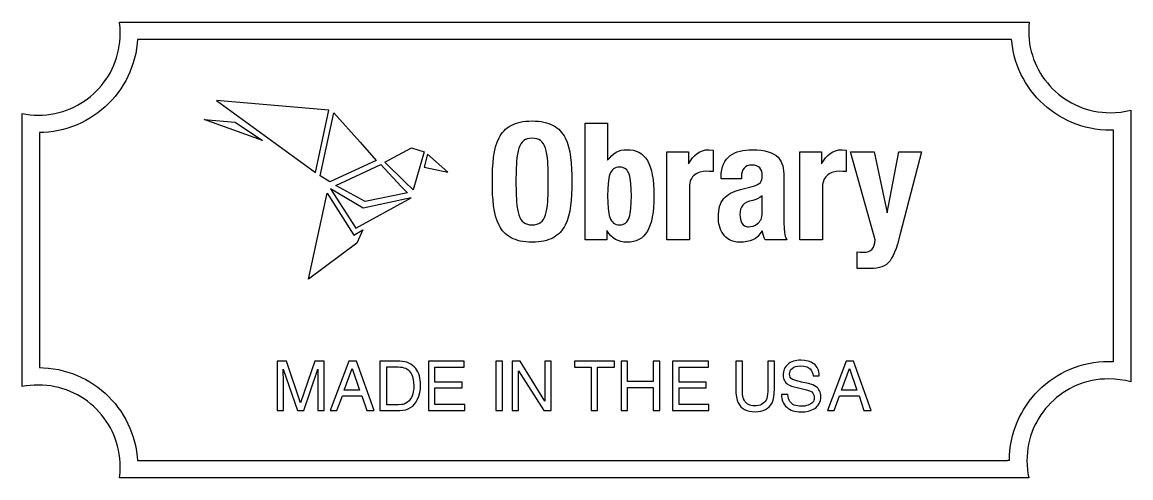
# Model space of a CAD drawing. Extents: x -158 to 158, y -238 to 238.
# Drawn here: x 4.3 to 65.7, y -72.8 to -47.5 of the extents above; entities that cross this region are included whole.
import ezdxf

# ---------------------------------------------------------------- set-up
doc = ezdxf.new("R2010")
doc.units = 0
doc.header["$MEASUREMENT"] = 0
doc.layers.get('0').update_dxf_attribs({"linetype": 'CONTINUOUS'})

msp = doc.modelspace()

# ---------------------------------------------------------------- linework, layer by layer
for p, q in [((9.639, -47.494), (60.038, -47.494)), ((9.673, -47.802), (9.639, -47.494)), ((9.684, -48.119), (9.673, -47.802)), ((60.018, -47.737), (60.011, -47.986)), ((60.038, -47.494), (60.018, -47.737)), ((9.66, -48.582), (9.678, -48.352)), ((9.678, -48.352), (9.684, -48.119)), ((10.64, -48.461), (10.624, -48.679)), ((59.065, -48.461), (10.64, -48.461)), ((59.071, -48.547), (59.065, -48.461)), ((60.011, -47.986), (60.017, -48.219)), ((60.017, -48.219), (60.035, -48.449)), ((60.035, -48.449), (60.063, -48.676)), ((9.541, -49.25), (9.592, -49.031)), ((9.592, -49.031), (9.632, -48.808)), ((9.632, -48.808), (9.66, -48.582)), ((10.589, -48.954), (10.54, -49.225)), ((10.624, -48.679), (10.589, -48.954)), ((59.106, -48.822), (59.071, -48.547)), ((59.155, -49.092), (59.106, -48.822)), ((59.216, -49.359), (59.155, -49.092)), ((60.063, -48.676), (60.103, -48.899)), ((60.103, -48.899), (60.154, -49.118)), ((60.154, -49.118), (60.215, -49.332)), ((9.328, -49.881), (9.409, -49.675)), ((9.409, -49.675), (9.48, -49.465)), ((9.48, -49.465), (9.541, -49.25)), ((10.479, -49.491), (10.404, -49.753)), ((10.54, -49.225), (10.479, -49.491)), ((59.29, -49.62), (59.216, -49.359)), ((59.377, -49.875), (59.29, -49.62)), ((60.215, -49.332), (60.286, -49.543)), ((60.286, -49.543), (60.367, -49.748)), ((9.028, -50.466), (9.137, -50.277)), ((9.137, -50.277), (9.237, -50.081)), ((9.237, -50.081), (9.328, -49.881)), ((10.219, -50.258), (10.109, -50.502)), ((10.318, -50.008), (10.219, -50.258)), ((10.404, -49.753), (10.318, -50.008)), ((59.475, -50.125), (59.377, -49.875)), ((59.585, -50.369), (59.475, -50.125)), ((60.367, -49.748), (60.457, -49.949)), ((60.457, -49.949), (60.557, -50.144)), ((60.557, -50.144), (60.666, -50.334)), ((60.666, -50.334), (60.784, -50.517)), ((8.649, -50.999), (8.784, -50.827)), ((8.784, -50.827), (8.91, -50.65)), ((8.91, -50.65), (9.028, -50.466)), ((9.855, -50.969), (9.712, -51.192)), ((9.988, -50.739), (9.855, -50.969)), ((10.109, -50.502), (9.988, -50.739)), ((59.707, -50.606), (59.585, -50.369)), ((59.839, -50.836), (59.707, -50.606)), ((59.982, -51.059), (59.839, -50.836)), ((60.784, -50.517), (60.91, -50.695)), ((60.91, -50.695), (61.045, -50.866)), ((61.045, -50.866), (61.187, -51.03)), ((8.035, -51.612), (8.199, -51.47)), ((8.199, -51.47), (8.357, -51.32)), ((8.357, -51.32), (8.507, -51.163)), ((8.507, -51.163), (8.649, -50.999)), ((9.559, -51.408), (9.396, -51.615)), ((9.712, -51.192), (9.559, -51.408)), ((60.135, -51.275), (59.982, -51.059)), ((60.298, -51.482), (60.135, -51.275)), ((60.47, -51.681), (60.298, -51.482)), ((61.187, -51.03), (61.337, -51.188)), ((61.337, -51.188), (61.494, -51.338)), ((61.494, -51.338), (61.658, -51.48)), ((61.658, -51.48), (61.829, -51.614)), ((6.916, -52.291), (7.117, -52.2)), ((7.117, -52.2), (7.312, -52.1)), ((7.312, -52.1), (7.502, -51.991)), ((7.502, -51.991), (7.686, -51.873)), ((7.686, -51.873), (7.864, -51.747)), ((7.864, -51.747), (8.035, -51.612)), ((8.85, -52.187), (8.651, -52.359)), ((9.041, -52.005), (8.85, -52.187)), ((9.223, -51.814), (9.041, -52.005)), ((9.396, -51.615), (9.223, -51.814)), ((21.247, -52.381), (15.013, -51.844)), ((15.013, -51.844), (20.505, -55.834)), ((60.652, -51.872), (60.47, -51.681)), ((60.843, -52.054), (60.652, -51.872)), ((61.042, -52.227), (60.843, -52.054)), ((61.829, -51.614), (62.007, -51.741)), ((62.007, -51.741), (62.19, -51.858)), ((62.19, -51.858), (62.38, -51.967)), ((62.38, -51.967), (62.575, -52.067)), ((62.575, -52.067), (62.776, -52.158)), ((62.776, -52.158), (62.982, -52.239)), ((4.253, -67.698), (4.253, -52.558)), ((4.253, -52.558), (4.473, -52.596)), ((4.473, -52.596), (4.696, -52.624)), ((4.696, -52.624), (4.922, -52.641)), ((4.922, -52.641), (5.152, -52.647)), ((5.152, -52.647), (5.386, -52.641)), ((5.386, -52.641), (5.616, -52.623)), ((5.616, -52.623), (5.842, -52.595)), ((5.842, -52.595), (6.066, -52.555)), ((6.066, -52.555), (6.285, -52.504)), ((6.285, -52.504), (6.5, -52.443)), ((6.5, -52.443), (6.71, -52.372)), ((6.71, -52.372), (6.916, -52.291)), ((8.005, -52.818), (7.774, -52.951)), ((8.228, -52.676), (8.005, -52.818)), ((8.443, -52.522), (8.228, -52.676)), ((8.651, -52.359), (8.443, -52.522)), ((20.505, -55.834), (21.247, -52.381)), ((20.755, -56.018), (21.52, -52.519)), ((21.52, -52.519), (22.976, -54.151)), ((61.249, -52.39), (61.042, -52.227)), ((61.465, -52.543), (61.249, -52.39)), ((61.688, -52.686), (61.465, -52.543)), ((61.918, -52.818), (61.688, -52.686)), ((62.155, -52.94), (61.918, -52.818)), ((62.982, -52.239), (63.192, -52.31)), ((63.192, -52.31), (63.407, -52.371)), ((63.407, -52.371), (63.626, -52.422)), ((63.626, -52.422), (63.849, -52.462)), ((63.849, -52.462), (64.076, -52.491)), ((64.076, -52.491), (64.306, -52.508)), ((64.306, -52.508), (64.54, -52.514)), ((64.54, -52.514), (64.83, -52.505)), ((64.83, -52.505), (65.116, -52.477)), ((65.116, -52.477), (65.396, -52.432)), ((65.396, -52.432), (65.67, -52.371)), ((65.67, -52.371), (65.67, -67.44)), ((6.787, -53.368), (6.526, -53.442)), ((7.043, -53.281), (6.787, -53.368)), ((7.293, -53.183), (7.043, -53.281)), ((7.537, -53.072), (7.293, -53.183)), ((7.774, -52.951), (7.537, -53.072)), ((17.571, -54.06), (14.335, -52.892)), ((14.335, -52.892), (16.061, -53.038)), ((16.061, -53.038), (17.571, -54.06)), ((30.947, -53.515), (31.033, -53.431)), ((31.033, -53.431), (31.126, -53.353)), ((31.126, -53.353), (31.226, -53.283)), ((31.226, -53.283), (31.334, -53.219)), ((31.334, -53.219), (31.45, -53.162)), ((31.45, -53.162), (31.573, -53.112)), ((31.573, -53.112), (31.706, -53.069)), ((31.706, -53.069), (31.847, -53.034)), ((31.847, -53.034), (31.997, -53.006)), ((31.997, -53.006), (32.156, -52.986)), ((32.156, -52.986), (32.325, -52.974)), ((32.325, -52.974), (32.503, -52.97)), ((32.503, -52.97), (32.681, -52.974)), ((32.681, -52.974), (32.85, -52.986)), ((32.85, -52.986), (33.009, -53.006)), ((33.009, -53.006), (33.159, -53.034)), ((33.159, -53.034), (33.3, -53.069)), ((33.3, -53.069), (33.433, -53.112)), ((33.433, -53.112), (33.557, -53.162)), ((33.557, -53.162), (33.672, -53.219)), ((33.672, -53.219), (33.78, -53.283)), ((33.78, -53.283), (33.881, -53.353)), ((33.881, -53.353), (33.974, -53.431)), ((33.974, -53.431), (34.059, -53.515)), ((35.438, -53.096), (36.687, -53.096)), ((35.438, -59.564), (35.438, -53.096)), ((36.687, -53.096), (36.687, -55.143)), ((62.399, -53.05), (62.155, -52.94)), ((62.649, -53.148), (62.399, -53.05)), ((62.905, -53.235), (62.649, -53.148)), ((63.166, -53.309), (62.905, -53.235)), ((63.432, -53.37), (63.166, -53.309)), ((63.703, -53.419), (63.432, -53.37)), ((63.979, -53.454), (63.703, -53.419)), ((5.434, -53.608), (5.221, -53.613)), ((5.221, -53.613), (5.221, -66.643)), ((5.713, -53.587), (5.434, -53.608)), ((5.989, -53.552), (5.713, -53.587)), ((6.26, -53.503), (5.989, -53.552)), ((6.526, -53.442), (6.26, -53.503)), ((30.566, -54.147), (30.669, -53.913)), ((30.669, -53.913), (30.729, -53.804)), ((30.729, -53.804), (30.796, -53.702)), ((30.796, -53.702), (30.868, -53.605)), ((30.868, -53.605), (30.947, -53.515)), ((32.134, -54.003), (32.038, -54.062)), ((32.243, -53.962), (32.134, -54.003)), ((32.366, -53.938), (32.243, -53.962)), ((32.503, -53.93), (32.366, -53.938)), ((32.64, -53.938), (32.503, -53.93)), ((32.763, -53.962), (32.64, -53.938)), ((32.872, -54.003), (32.763, -53.962)), ((32.968, -54.062), (32.872, -54.003)), ((34.059, -53.515), (34.138, -53.605)), ((34.138, -53.605), (34.211, -53.702)), ((34.211, -53.702), (34.277, -53.804)), ((34.277, -53.804), (34.337, -53.913)), ((34.337, -53.913), (34.441, -54.147)), ((64.258, -53.475), (63.979, -53.454)), ((64.543, -53.482), (64.258, -53.475)), ((64.702, -53.477), (64.543, -53.482)), ((64.702, -66.311), (64.702, -53.477)), ((22.976, -54.151), (23.868, -55.162)), ((24.335, -55.255), (25.813, -54.46)), ((25.813, -54.46), (26.528, -54.691)), ((30.419, -54.68), (30.483, -54.403)), ((30.483, -54.403), (30.566, -54.147)), ((31.722, -54.635), (31.687, -54.81)), ((31.766, -54.481), (31.722, -54.635)), ((31.819, -54.347), (31.766, -54.481)), ((31.881, -54.233), (31.819, -54.347)), ((31.954, -54.138), (31.881, -54.233)), ((32.038, -54.062), (31.954, -54.138)), ((33.052, -54.138), (32.968, -54.062)), ((33.125, -54.233), (33.052, -54.138)), ((33.188, -54.347), (33.125, -54.233)), ((33.24, -54.481), (33.188, -54.347)), ((33.284, -54.635), (33.24, -54.481)), ((33.319, -54.81), (33.284, -54.635)), ((34.441, -54.147), (34.524, -54.403)), ((34.524, -54.403), (34.588, -54.68)), ((37.153, -54.708), (37.286, -54.644)), ((37.286, -54.644), (37.43, -54.599)), ((37.43, -54.599), (37.586, -54.573)), ((37.586, -54.573), (37.756, -54.564)), ((37.756, -54.564), (37.941, -54.573)), ((37.941, -54.573), (38.114, -54.599)), ((38.114, -54.599), (38.274, -54.645)), ((38.274, -54.645), (38.421, -54.709)), ((41.787, -54.686), (41.945, -54.619)), ((41.945, -54.619), (42.117, -54.578)), ((42.117, -54.578), (42.303, -54.564)), ((42.303, -54.564), (42.53, -54.582)), ((42.53, -54.582), (42.53, -55.777)), ((43.871, -54.686), (44.02, -54.641)), ((44.02, -54.641), (44.177, -54.606)), ((44.177, -54.606), (44.341, -54.582)), ((44.341, -54.582), (44.51, -54.568)), ((44.51, -54.568), (44.685, -54.564)), ((44.685, -54.564), (44.95, -54.571)), ((44.95, -54.571), (45.188, -54.592)), ((45.188, -54.592), (45.4, -54.626)), ((45.4, -54.626), (45.588, -54.674)), ((49.16, -54.686), (49.318, -54.619)), ((49.318, -54.619), (49.489, -54.578)), ((49.489, -54.578), (49.675, -54.564)), ((49.675, -54.564), (49.902, -54.582)), ((49.902, -54.582), (49.902, -55.777)), ((23.868, -55.162), (21.299, -56.338)), ((25.456, -56.344), (24.335, -55.255)), ((26.528, -54.691), (25.922, -56.798)), ((26.712, -54.808), (26.528, -55.524)), ((27.842, -55.806), (26.712, -54.808)), ((30.338, -55.29), (30.372, -54.976)), ((30.372, -54.976), (30.419, -54.68)), ((31.638, -55.225), (31.613, -55.73)), ((31.659, -55.007), (31.638, -55.225)), ((31.687, -54.81), (31.659, -55.007)), ((33.347, -55.007), (33.319, -54.81)), ((33.368, -55.225), (33.347, -55.007)), ((33.393, -55.73), (33.368, -55.225)), ((34.588, -54.68), (34.636, -54.976)), ((34.636, -54.976), (34.669, -55.29)), ((36.687, -55.143), (36.807, -55.007)), ((36.807, -55.007), (36.915, -54.888)), ((36.915, -54.888), (37.029, -54.789)), ((37.029, -54.789), (37.153, -54.708)), ((38.421, -54.709), (38.556, -54.793)), ((38.556, -54.793), (38.679, -54.897)), ((38.679, -54.897), (38.789, -55.021)), ((38.789, -55.021), (38.887, -55.166)), ((38.887, -55.166), (38.973, -55.332)), ((39.966, -54.691), (41.162, -54.691)), ((39.966, -59.564), (39.966, -54.691)), ((41.162, -54.691), (41.162, -55.343)), ((41.162, -55.343), (41.28, -55.174)), ((41.28, -55.174), (41.39, -55.022)), ((41.39, -55.022), (41.511, -54.889)), ((41.511, -54.889), (41.643, -54.776)), ((41.643, -54.776), (41.787, -54.686)), ((43.109, -55.358), (43.181, -55.221)), ((43.181, -55.221), (43.267, -55.098)), ((43.267, -55.098), (43.365, -54.989)), ((43.365, -54.989), (43.476, -54.894)), ((43.476, -54.894), (43.598, -54.812)), ((43.598, -54.812), (43.729, -54.743)), ((43.729, -54.743), (43.871, -54.686)), ((45.588, -54.674), (45.753, -54.733)), ((45.753, -54.733), (45.897, -54.805)), ((45.897, -54.805), (46.021, -54.888)), ((46.021, -54.888), (46.126, -54.981)), ((46.126, -54.981), (46.213, -55.085)), ((46.213, -55.085), (46.284, -55.199)), ((46.284, -55.199), (46.341, -55.322)), ((47.339, -54.691), (48.534, -54.691)), ((47.339, -59.564), (47.339, -54.691)), ((48.534, -54.691), (48.534, -55.343)), ((48.534, -55.343), (48.652, -55.174)), ((48.652, -55.174), (48.762, -55.022)), ((48.762, -55.022), (48.883, -54.889)), ((48.883, -54.889), (49.015, -54.776)), ((49.015, -54.776), (49.16, -54.686)), ((50.145, -54.691), (51.448, -54.691)), ((51.513, -59.564), (50.145, -54.691)), ((51.448, -54.691), (52.174, -58.059)), ((52.174, -58.059), (52.826, -54.691)), ((52.826, -54.691), (54.076, -54.691)), ((54.076, -54.691), (52.899, -59.237)), ((21.635, -56.54), (24.116, -55.39)), ((24.116, -55.39), (25.246, -56.61)), ((26.528, -55.524), (27.842, -55.806)), ((30.306, -55.968), (30.317, -55.621)), ((30.317, -55.621), (30.338, -55.29)), ((31.613, -55.73), (31.606, -56.33)), ((33.4, -56.33), (33.393, -55.73)), ((34.669, -55.29), (34.69, -55.621)), ((34.69, -55.621), (34.701, -55.968)), ((36.85, -55.834), (36.811, -55.928)), ((36.897, -55.752), (36.85, -55.834)), ((36.951, -55.682), (36.897, -55.752)), ((37.013, -55.626), (36.951, -55.682)), ((37.083, -55.581), (37.013, -55.626)), ((37.162, -55.55), (37.083, -55.581)), ((37.251, -55.53), (37.162, -55.55)), ((37.349, -55.524), (37.251, -55.53)), ((37.446, -55.53), (37.349, -55.524)), ((37.533, -55.55), (37.446, -55.53)), ((37.611, -55.581), (37.533, -55.55)), ((37.681, -55.626), (37.611, -55.581)), ((37.741, -55.682), (37.681, -55.626)), ((37.794, -55.752), (37.741, -55.682)), ((37.84, -55.834), (37.794, -55.752)), ((37.879, -55.928), (37.84, -55.834)), ((38.973, -55.332), (39.048, -55.52)), ((39.048, -55.52), (39.11, -55.73)), ((39.11, -55.73), (39.161, -55.962)), ((41.657, -55.865), (41.584, -55.906)), ((41.733, -55.832), (41.657, -55.865)), ((41.812, -55.805), (41.733, -55.832)), ((41.975, -55.77), (41.812, -55.805)), ((42.14, -55.759), (41.975, -55.77)), ((42.335, -55.765), (42.14, -55.759)), ((42.53, -55.777), (42.335, -55.765)), ((42.974, -56.067), (42.983, -55.865)), ((42.983, -55.865), (43.009, -55.68)), ((43.009, -55.68), (43.051, -55.511)), ((43.051, -55.511), (43.109, -55.358)), ((44.134, -55.79), (44.106, -55.913)), ((44.18, -55.681), (44.134, -55.79)), ((44.244, -55.59), (44.18, -55.681)), ((44.326, -55.516), (44.244, -55.59)), ((44.425, -55.461), (44.326, -55.516)), ((44.542, -55.427), (44.425, -55.461)), ((44.676, -55.415), (44.542, -55.427)), ((44.821, -55.426), (44.676, -55.415)), ((44.942, -55.456), (44.821, -55.426)), ((45.043, -55.506), (44.942, -55.456)), ((45.122, -55.575), (45.043, -55.506)), ((45.182, -55.661), (45.122, -55.575)), ((45.224, -55.763), (45.182, -55.661)), ((45.248, -55.881), (45.224, -55.763)), ((45.256, -56.013), (45.248, -55.881)), ((46.341, -55.322), (46.385, -55.454)), ((46.385, -55.454), (46.416, -55.594)), ((46.416, -55.594), (46.437, -55.742)), ((46.437, -55.742), (46.448, -55.897)), ((49.029, -55.865), (48.956, -55.906)), ((49.105, -55.832), (49.029, -55.865)), ((49.184, -55.805), (49.105, -55.832)), ((49.348, -55.77), (49.184, -55.805)), ((49.512, -55.759), (49.348, -55.77)), ((49.707, -55.765), (49.512, -55.759)), ((49.902, -55.777), (49.707, -55.765)), ((21.299, -56.338), (20.755, -56.018)), ((25.922, -56.798), (25.456, -56.344)), ((30.303, -56.33), (30.306, -55.968)), ((30.306, -56.692), (30.303, -56.33)), ((31.606, -56.33), (31.613, -56.932)), ((33.393, -56.932), (33.4, -56.33)), ((34.701, -55.968), (34.704, -56.33)), ((34.704, -56.33), (34.701, -56.692)), ((36.713, -56.429), (36.693, -56.754)), ((36.751, -56.154), (36.713, -56.429)), ((36.778, -56.035), (36.751, -56.154)), ((36.811, -55.928), (36.778, -56.035)), ((37.912, -56.035), (37.879, -55.928)), ((37.938, -56.154), (37.912, -56.035)), ((37.976, -56.429), (37.938, -56.154)), ((37.995, -56.754), (37.976, -56.429)), ((39.161, -55.962), (39.201, -56.218)), ((39.201, -56.218), (39.229, -56.497)), ((39.229, -56.497), (39.245, -56.8)), ((41.238, -56.413), (41.222, -56.52)), ((41.264, -56.314), (41.238, -56.413)), ((41.299, -56.225), (41.264, -56.314)), ((41.343, -56.145), (41.299, -56.225)), ((41.394, -56.073), (41.343, -56.145)), ((41.451, -56.01), (41.394, -56.073)), ((41.515, -55.954), (41.451, -56.01)), ((41.584, -55.906), (41.515, -55.954)), ((42.974, -56.185), (42.974, -56.067)), ((44.096, -56.185), (42.974, -56.185)), ((44.106, -55.913), (44.096, -56.049)), ((44.096, -56.049), (44.096, -56.185)), ((44.886, -56.544), (44.992, -56.498)), ((44.992, -56.498), (45.079, -56.445)), ((45.079, -56.445), (45.146, -56.383)), ((45.146, -56.383), (45.196, -56.31)), ((45.196, -56.31), (45.23, -56.225)), ((45.23, -56.225), (45.25, -56.127)), ((45.25, -56.127), (45.256, -56.013)), ((46.448, -55.897), (46.452, -56.058)), ((46.452, -56.058), (46.452, -58.621)), ((48.611, -56.413), (48.594, -56.52)), ((48.637, -56.314), (48.611, -56.413)), ((48.672, -56.225), (48.637, -56.314)), ((48.715, -56.145), (48.672, -56.225)), ((48.766, -56.073), (48.715, -56.145)), ((48.824, -56.01), (48.766, -56.073)), ((48.887, -55.954), (48.824, -56.01)), ((48.956, -55.906), (48.887, -55.954)), ((20.11, -61.737), (21.151, -56.966)), ((21.151, -56.966), (22.63, -59.303)), ((21.327, -56.731), (22.731, -58.913)), ((23.138, -57.805), (21.327, -56.731)), ((23.253, -57.427), (21.635, -56.54)), ((25.6, -56.955), (23.253, -57.427)), ((25.246, -56.61), (25.6, -56.955)), ((30.317, -57.039), (30.306, -56.692)), ((30.338, -57.37), (30.317, -57.039)), ((31.613, -56.932), (31.638, -57.438)), ((33.368, -57.438), (33.393, -56.932)), ((34.69, -57.039), (34.669, -57.37)), ((34.701, -56.692), (34.69, -57.039)), ((36.693, -56.754), (36.687, -57.127)), ((38.001, -57.127), (37.995, -56.754)), ((39.245, -56.8), (39.251, -57.127)), ((41.222, -56.52), (41.216, -56.637)), ((41.216, -56.637), (41.216, -59.564)), ((43.193, -57.195), (43.284, -57.117)), ((43.284, -57.117), (43.385, -57.047)), ((43.385, -57.047), (43.496, -56.982)), ((43.496, -56.982), (43.618, -56.923)), ((43.618, -56.923), (43.751, -56.869)), ((43.751, -56.869), (44.051, -56.774)), ((44.051, -56.774), (44.758, -56.583)), ((44.758, -56.583), (44.886, -56.544)), ((48.594, -56.52), (48.589, -56.637)), ((48.589, -56.637), (48.589, -59.564)), ((22.731, -58.913), (25.639, -57.321)), ((25.797, -57.228), (23.138, -57.805)), ((25.639, -57.321), (25.797, -57.228)), ((30.372, -57.684), (30.338, -57.37)), ((30.419, -57.98), (30.372, -57.684)), ((31.638, -57.438), (31.659, -57.657)), ((31.659, -57.657), (31.687, -57.853)), ((33.319, -57.853), (33.347, -57.657)), ((33.347, -57.657), (33.368, -57.438)), ((34.636, -57.684), (34.588, -57.98)), ((34.669, -57.37), (34.636, -57.684)), ((36.687, -57.127), (36.693, -57.5)), ((36.693, -57.5), (36.713, -57.824)), ((37.976, -57.824), (37.995, -57.5)), ((37.995, -57.5), (38.001, -57.127)), ((39.245, -57.454), (39.229, -57.757)), ((39.251, -57.127), (39.245, -57.454)), ((42.86, -57.835), (42.891, -57.705)), ((42.891, -57.705), (42.932, -57.584)), ((42.932, -57.584), (42.983, -57.474)), ((42.983, -57.474), (43.043, -57.373)), ((43.043, -57.373), (43.113, -57.28)), ((43.113, -57.28), (43.193, -57.195)), ((44.178, -57.643), (44.105, -57.748)), ((44.275, -57.554), (44.178, -57.643)), ((44.397, -57.479), (44.275, -57.554)), ((44.546, -57.419), (44.397, -57.479)), ((44.722, -57.371), (44.546, -57.419)), ((44.846, -57.336), (44.722, -57.371)), ((44.982, -57.283), (44.846, -57.336)), ((45.121, -57.213), (44.982, -57.283)), ((45.256, -57.127), (45.121, -57.213)), ((45.256, -58.087), (45.256, -57.127)), ((30.483, -58.257), (30.419, -57.98)), ((30.566, -58.513), (30.483, -58.257)), ((31.687, -57.853), (31.722, -58.028)), ((31.722, -58.028), (31.766, -58.182)), ((31.766, -58.182), (31.819, -58.315)), ((31.819, -58.315), (31.881, -58.429)), ((33.125, -58.429), (33.188, -58.315)), ((33.188, -58.315), (33.24, -58.182)), ((33.24, -58.182), (33.284, -58.028)), ((33.284, -58.028), (33.319, -57.853)), ((34.524, -58.257), (34.441, -58.513)), ((34.588, -57.98), (34.524, -58.257)), ((36.713, -57.824), (36.751, -58.1)), ((36.751, -58.1), (36.778, -58.219)), ((36.778, -58.219), (36.811, -58.326)), ((36.811, -58.326), (36.85, -58.42)), ((37.84, -58.42), (37.879, -58.326)), ((37.879, -58.326), (37.912, -58.219)), ((37.912, -58.219), (37.938, -58.1)), ((37.938, -58.1), (37.976, -57.824)), ((39.161, -58.291), (39.11, -58.524)), ((39.201, -58.036), (39.161, -58.291)), ((39.229, -57.757), (39.201, -58.036)), ((42.82, -58.295), (42.824, -58.13)), ((42.835, -58.542), (42.82, -58.295)), ((42.824, -58.13), (42.838, -57.977)), ((42.838, -57.977), (42.86, -57.835)), ((44.025, -58.005), (44.015, -58.159)), ((44.015, -58.159), (44.022, -58.295)), ((44.022, -58.295), (44.042, -58.422)), ((44.054, -57.868), (44.025, -58.005)), ((44.105, -57.748), (44.054, -57.868)), ((45.214, -58.354), (45.237, -58.272)), ((45.237, -58.272), (45.251, -58.183)), ((45.251, -58.183), (45.256, -58.087)), ((30.669, -58.747), (30.566, -58.513)), ((30.729, -58.856), (30.669, -58.747)), ((30.796, -58.958), (30.729, -58.856)), ((30.868, -59.055), (30.796, -58.958)), ((31.881, -58.429), (31.954, -58.523)), ((31.954, -58.523), (32.038, -58.599)), ((32.038, -58.599), (32.134, -58.657)), ((32.134, -58.657), (32.243, -58.698)), ((32.243, -58.698), (32.366, -58.722)), ((32.366, -58.722), (32.503, -58.73)), ((32.503, -58.73), (32.64, -58.722)), ((32.64, -58.722), (32.763, -58.698)), ((32.763, -58.698), (32.872, -58.657)), ((32.872, -58.657), (32.968, -58.599)), ((32.968, -58.599), (33.052, -58.523)), ((33.052, -58.523), (33.125, -58.429)), ((34.211, -58.958), (34.138, -59.055)), ((34.277, -58.856), (34.211, -58.958)), ((34.337, -58.747), (34.277, -58.856)), ((34.441, -58.513), (34.337, -58.747)), ((36.85, -58.42), (36.897, -58.502)), ((36.897, -58.502), (36.951, -58.571)), ((36.951, -58.571), (37.013, -58.628)), ((37.013, -58.628), (37.083, -58.673)), ((37.083, -58.673), (37.162, -58.704)), ((37.162, -58.704), (37.251, -58.723)), ((37.251, -58.723), (37.349, -58.73)), ((37.349, -58.73), (37.446, -58.723)), ((37.446, -58.723), (37.533, -58.704)), ((37.533, -58.704), (37.611, -58.673)), ((37.611, -58.673), (37.681, -58.628)), ((37.681, -58.628), (37.741, -58.571)), ((37.741, -58.571), (37.794, -58.502)), ((37.794, -58.502), (37.84, -58.42)), ((38.973, -58.922), (38.887, -59.088)), ((39.048, -58.734), (38.973, -58.922)), ((39.11, -58.524), (39.048, -58.734)), ((42.854, -58.666), (42.835, -58.542)), ((42.882, -58.788), (42.854, -58.666)), ((42.918, -58.908), (42.882, -58.788)), ((42.963, -59.023), (42.918, -58.908)), ((44.042, -58.422), (44.076, -58.538)), ((44.076, -58.538), (44.125, -58.638)), ((44.125, -58.638), (44.19, -58.722)), ((44.19, -58.722), (44.271, -58.785)), ((44.271, -58.785), (44.319, -58.808)), ((44.319, -58.808), (44.37, -58.825)), ((44.37, -58.825), (44.426, -58.835)), ((44.426, -58.835), (44.487, -58.839)), ((44.487, -58.839), (44.616, -58.828)), ((44.616, -58.828), (44.748, -58.796)), ((44.748, -58.796), (44.877, -58.742)), ((44.877, -58.742), (44.997, -58.663)), ((44.997, -58.663), (45.051, -58.614)), ((45.051, -58.614), (45.101, -58.559)), ((45.101, -58.559), (45.145, -58.498)), ((45.145, -58.498), (45.183, -58.429)), ((45.183, -58.429), (45.214, -58.354)), ((46.452, -58.621), (46.458, -58.92)), ((46.458, -58.92), (46.481, -59.157)), ((22.63, -59.303), (23.131, -59.012)), ((23.131, -59.012), (22.798, -59.751)), ((30.947, -59.145), (30.868, -59.055)), ((31.033, -59.229), (30.947, -59.145)), ((31.126, -59.307), (31.033, -59.229)), ((31.226, -59.377), (31.126, -59.307)), ((31.334, -59.441), (31.226, -59.377)), ((31.45, -59.499), (31.334, -59.441)), ((31.573, -59.548), (31.45, -59.499)), ((31.706, -59.591), (31.573, -59.548)), ((33.433, -59.548), (33.3, -59.591)), ((33.557, -59.499), (33.433, -59.548)), ((33.672, -59.441), (33.557, -59.499)), ((33.78, -59.377), (33.672, -59.441)), ((33.881, -59.307), (33.78, -59.377)), ((33.974, -59.229), (33.881, -59.307)), ((34.059, -59.145), (33.974, -59.229)), ((34.138, -59.055), (34.059, -59.145)), ((36.633, -59.564), (35.438, -59.564)), ((36.651, -59.047), (36.633, -59.564)), ((36.757, -59.205), (36.651, -59.047)), ((36.87, -59.338), (36.757, -59.205)), ((36.991, -59.449), (36.87, -59.338)), ((37.122, -59.538), (36.991, -59.449)), ((37.263, -59.606), (37.122, -59.538)), ((38.421, -59.544), (38.274, -59.609)), ((38.556, -59.46), (38.421, -59.544)), ((38.679, -59.357), (38.556, -59.46)), ((38.789, -59.233), (38.679, -59.357)), ((38.887, -59.088), (38.789, -59.233)), ((41.216, -59.564), (39.966, -59.564)), ((43.018, -59.133), (42.963, -59.023)), ((43.082, -59.237), (43.018, -59.133)), ((43.157, -59.333), (43.082, -59.237)), ((43.242, -59.421), (43.157, -59.333)), ((43.339, -59.498), (43.242, -59.421)), ((43.446, -59.564), (43.339, -59.498)), ((43.565, -59.617), (43.446, -59.564)), ((44.733, -59.563), (44.576, -59.623)), ((44.875, -59.48), (44.733, -59.563)), ((45.005, -59.369), (44.875, -59.48)), ((45.125, -59.229), (45.005, -59.369)), ((45.256, -59.056), (45.125, -59.229)), ((45.316, -59.313), (45.256, -59.056)), ((45.356, -59.442), (45.316, -59.313)), ((45.41, -59.564), (45.356, -59.442)), ((46.605, -59.564), (45.41, -59.564)), ((46.481, -59.157), (46.501, -59.261)), ((46.501, -59.261), (46.527, -59.361)), ((46.527, -59.361), (46.605, -59.564)), ((48.589, -59.564), (47.339, -59.564)), ((51.492, -59.718), (51.513, -59.564)), ((52.899, -59.237), (52.741, -59.803)), ((22.798, -59.751), (20.11, -61.737)), ((31.847, -59.626), (31.706, -59.591)), ((31.997, -59.654), (31.847, -59.626)), ((32.156, -59.674), (31.997, -59.654)), ((32.325, -59.686), (32.156, -59.674)), ((32.503, -59.69), (32.325, -59.686)), ((32.681, -59.686), (32.503, -59.69)), ((32.85, -59.674), (32.681, -59.686)), ((33.009, -59.654), (32.85, -59.674)), ((33.159, -59.626), (33.009, -59.654)), ((33.3, -59.591), (33.159, -59.626)), ((37.415, -59.653), (37.263, -59.606)), ((37.579, -59.681), (37.415, -59.653)), ((37.756, -59.69), (37.579, -59.681)), ((37.941, -59.681), (37.756, -59.69)), ((38.114, -59.654), (37.941, -59.681)), ((38.274, -59.609), (38.114, -59.654)), ((43.697, -59.657), (43.565, -59.617)), ((43.84, -59.682), (43.697, -59.657)), ((43.997, -59.69), (43.84, -59.682)), ((44.21, -59.684), (43.997, -59.69)), ((44.402, -59.662), (44.21, -59.684)), ((44.576, -59.623), (44.402, -59.662)), ((51.136, -60.205), (51.247, -60.148)), ((51.247, -60.148), (51.337, -60.07)), ((51.337, -60.07), (51.406, -59.972)), ((51.406, -59.972), (51.457, -59.854)), ((51.457, -59.854), (51.492, -59.718)), ((52.663, -60.04), (52.585, -60.248)), ((52.741, -59.803), (52.663, -60.04)), ((50.516, -60.225), (50.679, -60.245)), ((50.516, -61.157), (50.516, -60.225)), ((50.679, -60.245), (50.842, -60.251)), ((50.842, -60.251), (51.002, -60.239)), ((51.002, -60.239), (51.136, -60.205)), ((52.33, -60.718), (52.233, -60.829)), ((52.42, -60.585), (52.33, -60.718)), ((52.504, -60.429), (52.42, -60.585)), ((52.585, -60.248), (52.504, -60.429)), ((51.024, -61.157), (50.516, -61.157)), ((51.419, -61.144), (51.024, -61.157)), ((51.59, -61.125), (51.419, -61.144)), ((51.745, -61.094), (51.59, -61.125)), ((51.885, -61.051), (51.745, -61.094)), ((52.012, -60.994), (51.885, -61.051)), ((52.127, -60.92), (52.012, -60.994)), ((52.233, -60.829), (52.127, -60.92)), ((18.896, -66.295), (18.375, -66.295)), ((18.375, -66.295), (18.375, -69.018)), ((19.679, -68.6), (18.896, -66.295)), ((20.461, -66.295), (19.679, -68.6)), ((20.983, -66.295), (20.461, -66.295)), ((20.983, -69.018), (20.983, -66.295)), ((22.35, -66.295), (21.317, -69.018)), ((22.767, -66.295), (22.35, -66.295)), ((23.748, -69.018), (22.767, -66.295)), ((24.071, -66.295), (24.071, -69.018)), ((25.177, -66.295), (24.071, -66.295)), ((25.314, -66.301), (25.177, -66.295)), ((25.443, -66.32), (25.314, -66.301)), ((25.565, -66.351), (25.443, -66.32)), ((26.763, -66.295), (26.763, -69.018)), ((28.746, -66.295), (26.763, -66.295)), ((28.746, -66.628), (28.746, -66.295)), ((30.853, -66.295), (30.488, -66.295)), ((30.488, -66.295), (30.488, -69.018)), ((30.853, -69.018), (30.853, -66.295)), ((31.406, -66.295), (31.406, -69.018)), ((31.834, -66.295), (31.406, -66.295)), ((33.211, -68.507), (31.834, -66.295)), ((33.566, -66.295), (33.211, -66.295)), ((33.211, -66.295), (33.211, -68.507)), ((33.566, -69.018), (33.566, -66.295)), ((34.849, -66.295), (34.849, -66.618)), ((37.061, -66.295), (34.849, -66.295)), ((37.061, -66.618), (37.061, -66.295)), ((37.427, -66.295), (37.427, -69.018)), ((37.792, -66.295), (37.427, -66.295)), ((37.792, -67.421), (37.792, -66.295)), ((39.586, -66.295), (39.211, -66.295)), ((39.211, -66.295), (39.211, -67.421)), ((39.586, -69.018), (39.586, -66.295)), ((40.285, -66.295), (40.285, -69.018)), ((42.268, -66.295), (40.285, -66.295)), ((42.268, -66.628), (42.268, -66.295)), ((44.156, -66.295), (43.781, -66.295)), ((43.781, -66.295), (43.781, -67.828)), ((44.156, -67.974), (44.156, -66.295)), ((45.93, -66.295), (45.555, -66.295)), ((45.555, -66.295), (45.555, -67.974)), ((45.93, -67.828), (45.93, -66.295)), ((46.886, -66.327), (46.805, -66.367)), ((46.974, -66.293), (46.886, -66.327)), ((47.068, -66.267), (46.974, -66.293)), ((47.169, -66.248), (47.068, -66.267)), ((47.277, -66.236), (47.169, -66.248)), ((47.391, -66.232), (47.277, -66.236)), ((47.597, -66.244), (47.391, -66.232)), ((47.788, -66.282), (47.597, -66.244)), ((47.878, -66.311), (47.788, -66.282)), ((47.962, -66.346), (47.878, -66.311)), ((49.895, -66.295), (48.862, -69.018)), ((50.312, -66.295), (49.895, -66.295)), ((51.293, -69.018), (50.312, -66.295)), ((63.604, -66.365), (63.879, -66.33)), ((63.879, -66.33), (64.158, -66.309)), ((64.158, -66.309), (64.444, -66.302)), ((64.444, -66.302), (64.702, -66.311)), ((5.221, -66.643), (5.434, -66.648)), ((5.434, -66.648), (5.713, -66.669)), ((5.713, -66.669), (5.989, -66.704)), ((5.989, -66.704), (6.26, -66.753)), ((6.26, -66.753), (6.526, -66.814)), ((6.526, -66.814), (6.787, -66.888)), ((6.787, -66.888), (7.043, -66.975)), ((18.719, -66.722), (19.501, -69.018)), ((18.719, -66.806), (18.719, -66.722)), ((18.729, -67.411), (18.719, -66.806)), ((19.856, -69.018), (20.639, -66.722)), ((20.639, -66.722), (20.633, -67.137)), ((22.099, -67.901), (22.538, -66.701)), ((22.538, -66.701), (22.945, -67.901)), ((24.447, -68.705), (24.447, -66.608)), ((24.447, -66.608), (25.104, -66.608)), ((25.104, -66.608), (25.21, -66.612)), ((25.21, -66.612), (25.308, -66.626)), ((25.308, -66.626), (25.399, -66.649)), ((25.399, -66.649), (25.483, -66.68)), ((25.483, -66.68), (25.559, -66.72)), ((25.559, -66.72), (25.629, -66.769)), ((25.678, -66.395), (25.565, -66.351)), ((25.629, -66.769), (25.691, -66.826)), ((25.784, -66.451), (25.678, -66.395)), ((25.691, -66.826), (25.746, -66.891)), ((25.746, -66.891), (25.794, -66.963)), ((25.882, -66.519), (25.784, -66.451)), ((25.972, -66.599), (25.882, -66.519)), ((26.054, -66.691), (25.972, -66.599)), ((26.116, -66.784), (26.054, -66.691)), ((26.171, -66.884), (26.116, -66.784)), ((26.218, -66.991), (26.171, -66.884)), ((27.118, -66.628), (28.746, -66.628)), ((27.118, -67.453), (27.118, -66.628)), ((31.751, -69.018), (31.751, -66.816)), ((31.751, -66.816), (33.149, -69.018)), ((34.849, -66.618), (35.768, -66.618)), ((35.768, -66.618), (35.768, -69.018)), ((36.133, -69.018), (36.133, -66.618)), ((36.133, -66.618), (37.061, -66.618)), ((40.64, -66.628), (42.268, -66.628)), ((40.64, -67.453), (40.64, -66.628)), ((46.427, -66.89), (46.414, -66.976)), ((46.447, -66.808), (46.427, -66.89)), ((46.475, -66.729), (46.447, -66.808)), ((46.512, -66.656), (46.475, -66.729)), ((46.555, -66.587), (46.512, -66.656)), ((46.607, -66.524), (46.555, -66.587)), ((46.666, -66.465), (46.607, -66.524)), ((46.732, -66.413), (46.666, -66.465)), ((46.805, -66.367), (46.732, -66.413)), ((46.765, -67.004), (46.773, -66.915)), ((46.773, -66.915), (46.799, -66.831)), ((46.799, -66.831), (46.844, -66.753)), ((46.844, -66.753), (46.908, -66.685)), ((46.908, -66.685), (46.993, -66.627)), ((46.993, -66.627), (47.099, -66.583)), ((47.099, -66.583), (47.228, -66.555)), ((47.228, -66.555), (47.38, -66.545)), ((47.38, -66.545), (47.564, -66.559)), ((47.564, -66.559), (47.646, -66.576)), ((47.646, -66.576), (47.721, -66.6)), ((47.721, -66.6), (47.789, -66.631)), ((47.789, -66.631), (47.849, -66.668)), ((47.849, -66.668), (47.9, -66.713)), ((47.9, -66.713), (47.944, -66.764)), ((47.944, -66.764), (47.987, -66.827)), ((48.041, -66.389), (47.962, -66.346)), ((47.987, -66.827), (48.022, -66.904)), ((48.022, -66.904), (48.05, -66.994)), ((48.113, -66.438), (48.041, -66.389)), ((48.18, -66.494), (48.113, -66.438)), ((48.238, -66.558), (48.18, -66.494)), ((48.29, -66.629), (48.238, -66.558)), ((48.333, -66.707), (48.29, -66.629)), ((48.367, -66.793), (48.333, -66.707)), ((48.393, -66.887), (48.367, -66.793)), ((48.408, -66.989), (48.393, -66.887)), ((49.645, -67.901), (50.083, -66.701)), ((50.083, -66.701), (50.49, -67.901)), ((61.82, -66.966), (62.057, -66.845)), ((62.057, -66.845), (62.301, -66.734)), ((62.301, -66.734), (62.551, -66.636)), ((62.551, -66.636), (62.806, -66.549)), ((62.806, -66.549), (63.067, -66.475)), ((63.067, -66.475), (63.333, -66.414)), ((63.333, -66.414), (63.604, -66.365)), ((7.043, -66.975), (7.293, -67.073)), ((7.293, -67.073), (7.537, -67.184)), ((7.537, -67.184), (7.774, -67.305)), ((7.774, -67.305), (8.005, -67.438)), ((8.005, -67.438), (8.228, -67.581)), ((18.729, -69.018), (18.729, -67.411)), ((20.633, -67.137), (20.628, -67.411)), ((20.628, -67.411), (20.628, -69.018)), ((25.794, -66.963), (25.836, -67.044)), ((25.836, -67.044), (25.871, -67.132)), ((25.871, -67.132), (25.9, -67.228)), ((25.9, -67.228), (25.937, -67.441)), ((25.937, -67.441), (25.949, -67.682)), ((26.256, -67.103), (26.218, -66.991)), ((26.286, -67.221), (26.256, -67.103)), ((26.308, -67.345), (26.286, -67.221)), ((26.321, -67.475), (26.308, -67.345)), ((26.325, -67.609), (26.321, -67.475)), ((28.631, -67.453), (27.118, -67.453)), ((28.631, -67.766), (28.631, -67.453)), ((39.211, -67.421), (37.792, -67.421)), ((42.153, -67.453), (40.64, -67.453)), ((42.153, -67.766), (42.153, -67.453)), ((46.414, -66.976), (46.41, -67.067)), ((46.41, -67.067), (46.414, -67.15)), ((46.414, -67.15), (46.427, -67.227)), ((46.427, -67.227), (46.449, -67.299)), ((46.449, -67.299), (46.478, -67.365)), ((46.478, -67.365), (46.515, -67.426)), ((46.515, -67.426), (46.56, -67.482)), ((46.56, -67.482), (46.612, -67.532)), ((46.612, -67.532), (46.671, -67.578)), ((46.775, -67.098), (46.765, -67.004)), ((46.805, -67.178), (46.775, -67.098)), ((46.857, -67.243), (46.805, -67.178)), ((46.932, -67.296), (46.857, -67.243)), ((47.004, -67.329), (46.932, -67.296)), ((47.11, -67.365), (47.004, -67.329)), ((47.422, -67.442), (47.11, -67.365)), ((47.808, -67.526), (47.422, -67.442)), ((48.05, -67.607), (47.808, -67.526)), ((48.05, -66.994), (48.069, -67.098)), ((48.069, -67.098), (48.413, -67.098)), ((48.413, -67.098), (48.408, -66.989)), ((60.745, -67.731), (60.944, -67.558)), ((60.944, -67.558), (61.152, -67.395)), ((61.152, -67.395), (61.367, -67.242)), ((61.367, -67.242), (61.59, -67.099)), ((61.59, -67.099), (61.82, -66.966)), ((62.884, -67.545), (62.678, -67.626)), ((63.094, -67.474), (62.884, -67.545)), ((63.309, -67.413), (63.094, -67.474)), ((63.528, -67.362), (63.309, -67.413)), ((63.751, -67.322), (63.528, -67.362)), ((63.977, -67.293), (63.751, -67.322)), ((64.207, -67.276), (63.977, -67.293)), ((64.44, -67.27), (64.207, -67.276)), ((64.758, -67.281), (64.44, -67.27)), ((65.069, -67.313), (64.758, -67.281)), ((65.373, -67.366), (65.069, -67.313)), ((65.67, -67.44), (65.373, -67.366)), ((4.473, -67.66), (4.253, -67.698)), ((4.696, -67.632), (4.473, -67.66)), ((4.922, -67.615), (4.696, -67.632)), ((5.152, -67.609), (4.922, -67.615)), ((5.386, -67.615), (5.152, -67.609)), ((5.616, -67.633), (5.386, -67.615)), ((5.842, -67.661), (5.616, -67.633)), ((6.066, -67.701), (5.842, -67.661)), ((6.285, -67.752), (6.066, -67.701)), ((6.5, -67.813), (6.285, -67.752)), ((6.71, -67.884), (6.5, -67.813)), ((6.916, -67.965), (6.71, -67.884)), ((7.117, -68.056), (6.916, -67.965)), ((7.312, -68.156), (7.117, -68.056)), ((7.502, -68.265), (7.312, -68.156)), ((8.228, -67.581), (8.443, -67.734)), ((8.443, -67.734), (8.651, -67.897)), ((8.651, -67.897), (8.85, -68.07)), ((8.85, -68.07), (9.041, -68.251)), ((22.945, -67.901), (22.099, -67.901)), ((25.891, -68.089), (25.856, -68.2)), ((25.918, -67.964), (25.891, -68.089)), ((25.942, -67.815), (25.918, -67.964)), ((25.949, -67.682), (25.942, -67.815)), ((26.228, -68.223), (26.281, -68.029)), ((26.281, -68.029), (26.314, -67.824)), ((26.314, -67.824), (26.325, -67.609)), ((27.118, -68.694), (27.118, -67.766)), ((27.118, -67.766), (28.631, -67.766)), ((37.792, -67.745), (39.211, -67.745)), ((37.792, -69.018), (37.792, -67.745)), ((39.211, -67.745), (39.211, -69.018)), ((40.64, -68.694), (40.64, -67.766)), ((40.64, -67.766), (42.153, -67.766)), ((43.781, -67.828), (43.79, -68.065)), ((43.79, -68.065), (43.817, -68.273)), ((44.163, -68.117), (44.156, -67.974)), ((44.183, -68.248), (44.163, -68.117)), ((45.549, -68.117), (45.531, -68.244)), ((45.555, -67.974), (45.549, -68.117)), ((45.894, -68.273), (45.921, -68.065)), ((45.921, -68.065), (45.93, -67.828)), ((46.671, -68.141), (46.316, -68.141)), ((46.316, -68.141), (46.321, -68.248)), ((46.671, -67.578), (46.761, -67.625)), ((46.683, -68.253), (46.671, -68.141)), ((46.761, -67.625), (46.876, -67.671)), ((46.876, -67.671), (47.016, -67.714)), ((47.016, -67.714), (47.182, -67.755)), ((47.182, -67.755), (47.558, -67.839)), ((47.558, -67.839), (47.697, -67.872)), ((47.697, -67.872), (47.816, -67.909)), ((47.816, -67.909), (47.916, -67.95)), ((47.916, -67.95), (47.996, -67.995)), ((47.996, -67.995), (48.057, -68.052)), ((48.15, -67.652), (48.05, -67.607)), ((48.057, -68.052), (48.099, -68.126)), ((48.099, -68.126), (48.124, -68.215)), ((48.236, -67.703), (48.15, -67.652)), ((48.295, -67.753), (48.236, -67.703)), ((48.347, -67.809), (48.295, -67.753)), ((48.392, -67.87), (48.347, -67.809)), ((48.429, -67.937), (48.392, -67.87)), ((48.458, -68.009), (48.429, -67.937)), ((48.48, -68.086), (48.458, -68.009)), ((48.493, -68.169), (48.48, -68.086)), ((48.497, -68.256), (48.493, -68.169)), ((50.49, -67.901), (49.645, -67.901)), ((60.2, -68.302), (60.373, -68.103)), ((60.373, -68.103), (60.555, -67.912)), ((60.555, -67.912), (60.745, -67.731)), ((61.732, -68.17), (61.561, -68.304)), ((61.909, -68.044), (61.732, -68.17)), ((62.093, -67.926), (61.909, -68.044)), ((62.282, -67.817), (62.093, -67.926)), ((62.478, -67.717), (62.282, -67.817)), ((62.678, -67.626), (62.478, -67.717)), ((7.686, -68.383), (7.502, -68.265)), ((7.864, -68.509), (7.686, -68.383)), ((8.035, -68.644), (7.864, -68.509)), ((8.199, -68.786), (8.035, -68.644)), ((8.357, -68.936), (8.199, -68.786)), ((9.041, -68.251), (9.223, -68.442)), ((9.223, -68.442), (9.396, -68.642)), ((9.396, -68.642), (9.559, -68.849)), ((21.692, -69.018), (21.995, -68.204)), ((21.995, -68.204), (23.07, -68.204)), ((23.07, -68.204), (23.341, -69.018)), ((25.104, -68.705), (24.447, -68.705)), ((25.271, -68.696), (25.104, -68.705)), ((25.342, -68.683), (25.271, -68.696)), ((25.407, -68.663), (25.342, -68.683)), ((25.511, -68.622), (25.407, -68.663)), ((25.604, -68.561), (25.511, -68.622)), ((25.687, -68.481), (25.604, -68.561)), ((25.762, -68.381), (25.687, -68.481)), ((25.813, -68.297), (25.762, -68.381)), ((25.769, -68.863), (25.886, -68.776)), ((25.856, -68.2), (25.813, -68.297)), ((25.886, -68.776), (25.99, -68.67)), ((25.99, -68.67), (26.081, -68.545)), ((26.081, -68.545), (26.158, -68.402)), ((26.158, -68.402), (26.228, -68.223)), ((28.777, -68.694), (27.118, -68.694)), ((28.777, -69.018), (28.777, -68.694)), ((42.299, -68.694), (40.64, -68.694)), ((42.299, -69.018), (42.299, -68.694)), ((43.817, -68.273), (43.86, -68.452)), ((43.86, -68.452), (43.916, -68.6)), ((43.916, -68.6), (43.986, -68.714)), ((43.986, -68.714), (44.069, -68.814)), ((44.218, -68.368), (44.183, -68.248)), ((44.271, -68.475), (44.218, -68.368)), ((44.314, -68.545), (44.271, -68.475)), ((44.365, -68.605), (44.314, -68.545)), ((44.423, -68.655), (44.365, -68.605)), ((44.489, -68.696), (44.423, -68.655)), ((44.562, -68.727), (44.489, -68.696)), ((44.642, -68.75), (44.562, -68.727)), ((44.73, -68.763), (44.642, -68.75)), ((44.824, -68.767), (44.73, -68.763)), ((44.937, -68.762), (44.824, -68.767)), ((45.04, -68.748), (44.937, -68.762)), ((45.133, -68.723), (45.04, -68.748)), ((45.217, -68.688), (45.133, -68.723)), ((45.291, -68.643), (45.217, -68.688)), ((45.357, -68.587), (45.291, -68.643)), ((45.413, -68.521), (45.357, -68.587)), ((45.461, -68.444), (45.413, -68.521)), ((45.502, -68.354), (45.461, -68.444)), ((45.531, -68.244), (45.502, -68.354)), ((45.642, -68.814), (45.725, -68.714)), ((45.725, -68.714), (45.795, -68.6)), ((45.795, -68.6), (45.851, -68.452)), ((45.851, -68.452), (45.894, -68.273)), ((46.321, -68.248), (46.334, -68.35)), ((46.334, -68.35), (46.356, -68.447)), ((46.356, -68.447), (46.388, -68.538)), ((46.388, -68.538), (46.429, -68.623)), ((46.429, -68.623), (46.479, -68.702)), ((46.479, -68.702), (46.539, -68.774)), ((46.539, -68.774), (46.608, -68.84)), ((46.704, -68.353), (46.683, -68.253)), ((46.734, -68.441), (46.704, -68.353)), ((46.775, -68.517), (46.734, -68.441)), ((46.826, -68.58), (46.775, -68.517)), ((46.885, -68.634), (46.826, -68.58)), ((46.952, -68.681), (46.885, -68.634)), ((47.028, -68.719), (46.952, -68.681)), ((47.113, -68.749), (47.028, -68.719)), ((47.207, -68.771), (47.113, -68.749)), ((47.31, -68.784), (47.207, -68.771)), ((47.422, -68.788), (47.31, -68.784)), ((47.522, -68.784), (47.422, -68.788)), ((47.618, -68.773), (47.522, -68.784)), ((47.71, -68.753), (47.618, -68.773)), ((47.798, -68.726), (47.71, -68.753)), ((47.875, -68.695), (47.798, -68.726)), ((47.942, -68.659), (47.875, -68.695)), ((48, -68.617), (47.942, -68.659)), ((48.047, -68.569), (48, -68.617)), ((48.084, -68.515), (48.047, -68.569)), ((48.11, -68.456), (48.084, -68.515)), ((48.126, -68.39), (48.11, -68.456)), ((48.124, -68.215), (48.132, -68.319)), ((48.132, -68.319), (48.126, -68.39)), ((48.302, -68.789), (48.358, -68.72)), ((48.358, -68.72), (48.406, -68.643)), ((48.406, -68.643), (48.445, -68.559)), ((48.445, -68.559), (48.473, -68.466)), ((48.473, -68.466), (48.491, -68.365)), ((48.491, -68.365), (48.497, -68.256)), ((49.238, -69.018), (49.54, -68.204)), ((49.54, -68.204), (50.615, -68.204)), ((50.615, -68.204), (50.886, -69.018)), ((59.741, -68.949), (59.884, -68.726)), ((59.884, -68.726), (60.037, -68.51)), ((60.037, -68.51), (60.2, -68.302)), ((61.089, -68.754), (60.947, -68.918)), ((61.239, -68.597), (61.089, -68.754)), ((61.397, -68.447), (61.239, -68.597)), ((61.561, -68.304), (61.397, -68.447)), ((8.507, -69.093), (8.357, -68.936)), ((8.649, -69.258), (8.507, -69.093)), ((8.784, -69.429), (8.649, -69.258)), ((9.559, -68.849), (9.712, -69.065)), ((9.712, -69.065), (9.855, -69.288)), ((9.855, -69.288), (9.988, -69.518)), ((18.375, -69.018), (18.729, -69.018)), ((19.501, -69.018), (19.856, -69.018)), ((20.628, -69.018), (20.983, -69.018)), ((21.317, -69.018), (21.692, -69.018)), ((23.341, -69.018), (23.748, -69.018)), ((24.071, -69.018), (25.177, -69.018)), ((25.177, -69.018), (25.344, -69.008)), ((25.344, -69.008), (25.498, -68.979)), ((25.498, -68.979), (25.64, -68.93)), ((25.64, -68.93), (25.769, -68.863)), ((26.763, -69.018), (28.777, -69.018)), ((30.488, -69.018), (30.853, -69.018)), ((31.406, -69.018), (31.751, -69.018)), ((33.149, -69.018), (33.566, -69.018)), ((35.768, -69.018), (36.133, -69.018)), ((37.427, -69.018), (37.792, -69.018)), ((39.211, -69.018), (39.586, -69.018)), ((40.285, -69.018), (42.299, -69.018)), ((44.069, -68.814), (44.166, -68.898)), ((44.166, -68.898), (44.276, -68.967)), ((44.276, -68.967), (44.401, -69.021)), ((44.401, -69.021), (44.539, -69.06)), ((44.539, -69.06), (44.69, -69.083)), ((44.69, -69.083), (44.855, -69.091)), ((44.855, -69.091), (45.021, -69.083)), ((45.021, -69.083), (45.172, -69.06)), ((45.172, -69.06), (45.31, -69.021)), ((45.31, -69.021), (45.435, -68.967)), ((45.435, -68.967), (45.545, -68.898)), ((45.545, -68.898), (45.642, -68.814)), ((46.608, -68.84), (46.682, -68.903)), ((46.682, -68.903), (46.763, -68.956)), ((46.763, -68.956), (46.851, -69.001)), ((46.851, -69.001), (46.946, -69.037)), ((46.946, -69.037), (47.049, -69.065)), ((47.049, -69.065), (47.159, -69.085)), ((47.159, -69.085), (47.276, -69.097)), ((47.276, -69.097), (47.401, -69.101)), ((47.401, -69.101), (47.613, -69.09)), ((47.613, -69.09), (47.815, -69.054)), ((47.815, -69.054), (47.91, -69.027)), ((47.91, -69.027), (48, -68.993)), ((48, -68.993), (48.085, -68.953)), ((48.085, -68.953), (48.164, -68.906)), ((48.164, -68.906), (48.237, -68.851)), ((48.237, -68.851), (48.302, -68.789)), ((48.862, -69.018), (49.238, -69.018)), ((50.886, -69.018), (51.293, -69.018)), ((59.487, -69.416), (59.609, -69.179)), ((59.609, -69.179), (59.741, -68.949)), ((60.687, -69.267), (60.569, -69.451)), ((60.813, -69.09), (60.687, -69.267)), ((60.947, -68.918), (60.813, -69.09)), ((8.91, -69.607), (8.784, -69.429)), ((9.028, -69.79), (8.91, -69.607)), ((9.137, -69.98), (9.028, -69.79)), ((9.237, -70.176), (9.137, -69.98)), ((9.988, -69.518), (10.109, -69.755)), ((10.109, -69.755), (10.219, -69.999)), ((10.219, -69.999), (10.318, -70.249)), ((59.192, -70.166), (59.279, -69.91)), ((59.279, -69.91), (59.377, -69.66)), ((59.377, -69.66), (59.487, -69.416)), ((60.36, -69.836), (60.269, -70.037)), ((60.46, -69.641), (60.36, -69.836)), ((60.569, -69.451), (60.46, -69.641)), ((9.328, -70.376), (9.237, -70.176)), ((9.409, -70.582), (9.328, -70.376)), ((9.48, -70.793), (9.409, -70.582)), ((10.318, -70.249), (10.405, -70.505)), ((10.405, -70.505), (10.479, -70.767)), ((59.057, -70.694), (59.118, -70.427)), ((59.118, -70.427), (59.192, -70.166)), ((60.117, -70.453), (60.056, -70.668)), ((60.188, -70.243), (60.117, -70.453)), ((60.269, -70.037), (60.188, -70.243)), ((9.541, -71.008), (9.48, -70.793)), ((9.592, -71.227), (9.541, -71.008)), ((9.632, -71.45), (9.592, -71.227)), ((10.479, -70.767), (10.54, -71.033)), ((10.54, -71.033), (10.589, -71.304)), ((58.952, -71.519), (58.974, -71.24)), ((58.974, -71.24), (59.008, -70.965)), ((59.008, -70.965), (59.057, -70.694)), ((59.966, -71.111), (59.937, -71.337)), ((60.005, -70.887), (59.966, -71.111)), ((60.056, -70.668), (60.005, -70.887)), ((9.66, -71.677), (9.632, -71.45)), ((9.678, -71.907), (9.66, -71.677)), ((10.589, -71.304), (10.624, -71.579)), ((10.624, -71.579), (10.639, -71.787)), ((10.639, -71.787), (58.847, -71.787)), ((58.945, -71.801), (58.847, -71.787)), ((58.945, -71.801), (58.952, -71.519)), ((59.919, -71.568), (59.913, -71.801)), ((59.913, -71.801), (59.92, -72.044)), ((59.937, -71.337), (59.919, -71.568)), ((9.643, -72.755), (9.674, -72.45)), ((9.674, -72.45), (9.684, -72.14)), ((9.684, -72.14), (9.678, -71.907)), ((59.92, -72.044), (59.939, -72.284)), ((59.939, -72.284), (59.97, -72.521)), ((60.014, -72.755), (9.643, -72.755)), ((59.97, -72.521), (60.014, -72.755))]:
    msp.add_line(p, q)

doc.saveas('drawing.dxf')
